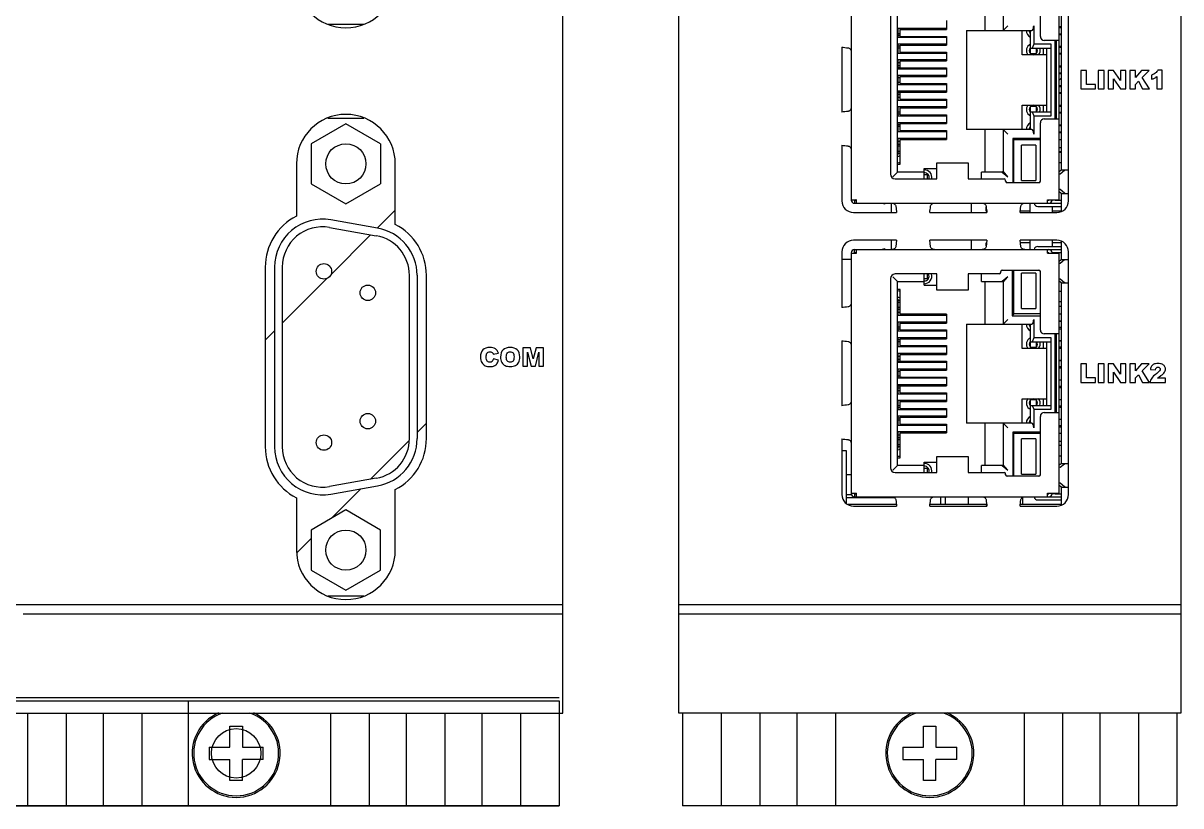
# Model space of a CAD drawing. Header units: millimetres. Extents: x 33 to 632, y -490 to 20.
# Drawn here: x 86.3 to 161.3, y -270 to -219.3 of the extents above; entities that cross this region are included whole.
import ezdxf

# ---------------------------------------------------------------- set-up
doc = ezdxf.new("R2010")
doc.units = ezdxf.units.MM
for name, color, linetype in [('02___PRT_ALL_AXES', 7, 'Continuous'), ('03___PRT_ALL_CURVES', 7, 'Continuous'), ('ECAD_DIPTRONICS_EMR-08', 7, 'Continuous'), ('ECAD_PULSE_HX5401NL', 7, 'Continuous'), ('ECAD_SAMTEC_TSW-102-08-L-S-RA', 7, 'Continuous'), ('ECAD_TE_1734099-5', 7, 'Continuous')]:
    doc.layers.add(name, color=color, linetype=linetype)

# ---------------------------------------------------------------- blocks, each defined once
blk = doc.blocks.new('MOD_MPU710')
at = {"linetype": 'Continuous'}
for p, q in [((81.25, 6), (81.25, 124)), ((66.031, 50.6), (68.369, 50.6)), ((66.031, 44.5), (68.369, 44.5)), ((67.2, 44.148), (64.95, 42.849)), ((69.45, 42.849), (67.2, 44.148)), ((64.95, 42.849), (64.95, 40.251)), ((69.45, 42.849), (69.45, 40.251)), ((64, 41.55), (64, 38.164)), ((70.4, 37.63), (70.4, 41.55)), ((64.95, 40.251), (67.2, 38.952)), ((67.2, 38.952), (69.45, 40.251)), ((69.243, 37.399), (70.4, 38.555)), ((69.253, 37.389), (66.223, 37.923)), ((66.136, 37.431), (69.166, 36.896)), ((66.24, 34.395), (68.805, 36.96)), ((61.985, 34.87), (61.985, 23.23)), ((62.585, 34.87), (62.585, 23.23)), ((63.085, 34.87), (63.085, 23.23)), ((63.085, 31.24), (65.976, 34.131)), ((71.315, 23.764), (71.315, 34.336)), ((71.815, 34.336), (71.815, 23.764)), ((72.415, 23.764), (72.415, 34.336)), ((61.985, 30.14), (62.585, 30.74)), ((76.743, 29.224), (77.071, 29.297)), ((79.142, 29.65), (78.655, 29.65)), ((78.655, 29.65), (78.655, 28.45)), ((78.958, 28.45), (78.958, 29.365)), ((78.958, 29.365), (79.192, 28.45)), ((79.33, 28.92), (79.142, 29.65)), ((79.517, 29.65), (79.33, 28.92)), ((79.467, 28.45), (79.701, 29.365)), ((80.004, 29.65), (79.517, 29.65)), ((79.701, 29.365), (79.701, 28.45)), ((80.004, 28.45), (80.004, 29.65)), ((77.082, 28.843), (76.757, 28.941)), ((78.655, 28.45), (78.958, 28.45)), ((79.192, 28.45), (79.467, 28.45)), ((79.701, 28.45), (80.004, 28.45)), ((71.815, 24.165), (72.415, 24.765)), ((68.787, 21.137), (71.304, 23.654)), ((69.166, 21.204), (66.136, 20.669)), ((66.223, 20.177), (69.253, 20.711)), ((66.249, 18.599), (68.17, 20.52)), ((70.4, 16.55), (70.4, 20.47)), ((64, 19.936), (64, 16.55)), ((67.2, 19.148), (64.95, 17.849)), ((69.45, 17.849), (67.2, 19.148)), ((64.023, 16.373), (64.95, 17.3)), ((64.95, 17.849), (64.95, 15.251)), ((69.45, 15.251), (69.45, 17.849)), ((64.95, 15.251), (67.2, 13.952)), ((67.2, 13.952), (69.45, 15.251)), ((66.031, 13.6), (68.369, 13.6)), ((66.173, 13.541), (66.232, 13.6)), ((81.25, 13), (45.75, 13)), ((81.25, 12.4), (46.312, 12.4)), ((81, 7), (0, 7)), ((0, 6.8), (81, 6.8)), ((57, 6.8), (57, 0)), ((81, 6.8), (81, 0)), ((7.4, 6), (81.25, 6)), ((46.6, 6), (46.6, 0)), ((49.1, 6), (49.1, 0)), ((51.5, 6), (51.5, 0)), ((54, 6), (54, 0)), ((66.2, 6), (66.2, 0)), ((68.7, 6), (68.7, 0)), ((71.1, 6), (71.1, 0)), ((73.6, 6), (73.6, 0)), ((76, 6), (76, 0)), ((78.5, 6), (78.5, 0)), ((81, 6), (81, 0)), ((59.7, 5.15), (60.5, 5.15)), ((59.7, 3.8), (59.7, 5.15)), ((60.5, 5.15), (60.5, 3.8)), ((58.35, 3.8), (59.7, 3.8)), ((58.35, 3.8), (58.35, 3)), ((60.5, 3.8), (61.85, 3.8)), ((61.85, 3), (61.85, 3.8)), ((58.35, 3), (59.7, 3)), ((59.7, 1.65), (59.7, 3)), ((61.85, 3), (60.5, 3)), ((60.5, 1.65), (60.5, 3)), ((60.5, 1.65), (59.7, 1.65)), ((81, 0), (0, 0)), ((34.4, 0), (81, 0))]:
    blk.add_line(p, q, dxfattribs=at)
for centre, radius in [((67.2, 41.55), 1.3), ((65.78, 34.59), 0.5), ((68.62, 33.205), 0.5), ((68.62, 24.895), 0.5), ((65.78, 23.51), 0.5), ((67.2, 16.55), 1.3), ((60.1, 3.4), 1.6)]:
    blk.add_circle(centre, radius, dxfattribs=at)
for centre, radius, start, end in [((67.2, 53.55), 3.2, 180, 0), ((67.2, 41.55), 3.2, 0, 180), ((65.685, 34.87), 3.7, 117.09102, 180), ((65.685, 34.87), 3.1, 80, 180), ((65.685, 34.87), 2.6, 80, 180), ((68.715, 34.336), 3.7, 0, 62.90898), ((68.715, 34.336), 2.6, 0, 80), ((68.715, 34.336), 3.1, 0, 80), ((68.715, 23.764), 2.6, 280, 360), ((68.715, 23.764), 3.1, 280, 360), ((68.715, 23.764), 3.7, 297.09102, 0), ((65.685, 23.23), 3.7, 180, 242.90898), ((65.685, 23.23), 3.1, 180, 280), ((65.685, 23.23), 2.6, 180, 280), ((67.2, 16.55), 3.2, 180, 0), ((60.1, 3.4), 2.85, 113.72033, 66.27967), ((60.1, 3.4), 2.75, 108.83959, 71.16041)]:
    blk.add_arc(centre, radius, start, end, dxfattribs=at)
for points in [[(76.073, 29.51), (75.967, 29.404), (75.915, 29.251), (75.915, 29.052)], [(76.522, 29.67), (76.328, 29.67), (76.179, 29.616), (76.073, 29.51)], [(76.287, 29.055), (76.287, 29.162), (76.303, 29.241), (76.337, 29.292)], [(76.337, 29.292), (76.382, 29.359), (76.446, 29.393), (76.531, 29.393)], [(76.877, 29.579), (76.791, 29.639), (76.672, 29.67), (76.522, 29.67)], [(76.531, 29.393), (76.567, 29.393), (76.601, 29.385), (76.631, 29.37)], [(76.631, 29.37), (76.661, 29.355), (76.686, 29.332), (76.707, 29.304)], [(76.707, 29.304), (76.72, 29.287), (76.732, 29.26), (76.743, 29.224)], [(77.071, 29.297), (77.028, 29.423), (76.964, 29.517), (76.877, 29.579)], [(77.379, 29.507), (77.27, 29.397), (77.216, 29.245), (77.216, 29.049)], [(77.835, 29.67), (77.641, 29.67), (77.488, 29.616), (77.379, 29.507)], [(77.586, 29.048), (77.586, 29.17), (77.609, 29.257), (77.654, 29.31)], [(77.654, 29.31), (77.699, 29.363), (77.759, 29.39), (77.835, 29.39)], [(78.297, 29.509), (78.189, 29.616), (78.035, 29.67), (77.835, 29.67)], [(77.835, 29.39), (77.912, 29.39), (77.974, 29.364), (78.02, 29.311)], [(78.02, 29.311), (78.065, 29.259), (78.088, 29.177), (78.088, 29.064)], [(78.459, 29.059), (78.459, 29.252), (78.405, 29.402), (78.297, 29.509)], [(75.915, 29.052), (75.915, 28.903), (75.944, 28.782), (76.005, 28.686)], [(76.005, 28.686), (76.065, 28.591), (76.136, 28.524), (76.219, 28.486)], [(76.219, 28.486), (76.301, 28.449), (76.408, 28.43), (76.539, 28.43)], [(76.347, 28.781), (76.306, 28.831), (76.287, 28.922), (76.287, 29.055)], [(76.517, 28.708), (76.444, 28.708), (76.387, 28.732), (76.347, 28.781)], [(76.678, 28.767), (76.642, 28.727), (76.588, 28.708), (76.517, 28.708)], [(76.757, 28.941), (76.741, 28.865), (76.714, 28.807), (76.678, 28.767)], [(76.804, 28.476), (76.874, 28.507), (76.932, 28.553), (76.979, 28.615)], [(76.979, 28.615), (77.026, 28.675), (77.06, 28.751), (77.082, 28.843)], [(77.216, 29.049), (77.216, 28.908), (77.243, 28.792), (77.298, 28.699)], [(77.298, 28.699), (77.353, 28.606), (77.425, 28.537), (77.513, 28.494)], [(77.513, 28.494), (77.602, 28.451), (77.714, 28.43), (77.85, 28.43)], [(77.653, 28.786), (77.609, 28.839), (77.586, 28.926), (77.586, 29.048)], [(77.838, 28.707), (77.76, 28.707), (77.699, 28.733), (77.653, 28.786)], [(78.023, 28.785), (77.979, 28.732), (77.917, 28.707), (77.838, 28.707)], [(77.85, 28.43), (77.983, 28.43), (78.094, 28.454), (78.183, 28.504)], [(78.088, 29.064), (78.088, 28.93), (78.066, 28.836), (78.023, 28.785)], [(78.183, 28.504), (78.272, 28.554), (78.34, 28.624), (78.388, 28.714)], [(78.388, 28.714), (78.435, 28.804), (78.459, 28.918), (78.459, 29.059)], [(76.539, 28.43), (76.646, 28.43), (76.734, 28.445), (76.804, 28.476)]]:
    blk.add_open_spline(points, degree=3, dxfattribs=at)
blk = doc.blocks.new('MOD_CCU702')
at = {"color": 7, "linetype": 'Continuous'}
for p, q in [((-0.25, 6), (-0.25, 91.8)), ((32.25, 91.8), (32.25, 6)), ((10.912, 54.799), (10.912, 39.203)), ((24.374, 39.229), (24.374, 54.773)), ((24.974, 39.15), (24.974, 54.852)), ((23.155, 49.795), (23.155, 53.575)), ((13.452, 53.121), (13.452, 40.881)), ((17.083, 50.31), (13.908, 50.31)), ((13.959, 49.739), (13.959, 50.31)), ((14.086, 50.31), (14.086, 50.247)), ((24.5, 50.41), (24.374, 50.41)), ((24.5, 50.351), (24.374, 50.351)), ((13.908, 49.739), (17.083, 49.739)), ((14.086, 49.974), (13.959, 49.974)), ((22.497, 50.177), (22.497, 49.951)), ((22.497, 49.951), (22.52, 49.951)), ((24.374, 49.541), (23.409, 49.541)), ((24.171, 49.541), (24.171, 44.461)), ((24.5, 49.951), (24.374, 49.951)), ((24.5, 49.91), (24.374, 49.91)), ((10.312, 49.105), (10.312, 44.897)), ((17.083, 49.294), (13.908, 49.294)), ((13.908, 48.723), (17.083, 48.723)), ((13.959, 48.723), (13.959, 49.294)), ((13.959, 49.059), (14.086, 49.059)), ((14.086, 48.786), (14.086, 48.723)), ((22.52, 49.081), (22.497, 49.081)), ((22.497, 49.081), (22.497, 48.681)), ((22.897, 48.681), (22.897, 49.034)), ((23.332, 49.034), (23.332, 48.602)), ((24.171, 49.14), (24.119, 49.14)), ((24.171, 49.081), (24.119, 49.081)), ((24.5, 49.14), (24.374, 49.14)), ((24.5, 49.081), (24.374, 49.081)), ((17.083, 48.278), (13.908, 48.278)), ((13.959, 47.707), (13.959, 48.278)), ((22.497, 48.681), (22.897, 48.681)), ((24.171, 48.681), (24.119, 48.681)), ((24.171, 48.64), (24.119, 48.64)), ((24.5, 48.681), (24.374, 48.681)), ((24.5, 48.64), (24.374, 48.64)), ((13.908, 47.707), (17.083, 47.707)), ((17.083, 47.262), (13.908, 47.262)), ((13.959, 47.789), (14.086, 47.789)), ((13.959, 46.691), (13.959, 47.262)), ((14.086, 47.77), (14.086, 47.707)), ((24.171, 47.87), (24.119, 47.87)), ((24.171, 47.811), (24.119, 47.811)), ((24.171, 47.411), (24.119, 47.411)), ((24.171, 47.37), (24.119, 47.37)), ((24.5, 47.87), (24.374, 47.87)), ((24.5, 47.811), (24.374, 47.811)), ((24.5, 47.411), (24.374, 47.411)), ((24.5, 47.37), (24.374, 47.37)), ((13.908, 46.691), (17.083, 46.691)), ((24.171, 46.6), (24.119, 46.6)), ((24.171, 46.541), (24.119, 46.541)), ((24.5, 46.6), (24.374, 46.6)), ((24.5, 46.541), (24.374, 46.541)), ((17.083, 46.246), (13.908, 46.246)), ((13.959, 45.675), (13.959, 46.246)), ((14.086, 46.164), (13.959, 46.164)), ((14.086, 46.246), (14.086, 46.183)), ((24.171, 46.141), (24.119, 46.141)), ((24.171, 46.1), (24.119, 46.1)), ((24.5, 46.141), (24.374, 46.141)), ((24.5, 46.1), (24.374, 46.1)), ((13.908, 45.675), (17.083, 45.675)), ((17.083, 45.23), (13.908, 45.23)), ((13.959, 44.659), (13.959, 45.23)), ((14.086, 45.23), (14.086, 45.167)), ((22.897, 45.271), (22.497, 45.271)), ((22.497, 45.271), (22.497, 44.871)), ((22.897, 44.919), (22.897, 45.271)), ((23.332, 45.351), (23.332, 44.919)), ((24.171, 45.33), (24.119, 45.33)), ((24.171, 45.271), (24.119, 45.271)), ((24.5, 45.33), (24.374, 45.33)), ((24.5, 45.271), (24.374, 45.271)), ((13.908, 44.659), (17.083, 44.659)), ((17.083, 44.214), (13.908, 44.214)), ((14.086, 44.894), (13.959, 44.894)), ((13.959, 43.643), (13.959, 44.214)), ((22.497, 44.871), (22.52, 44.871)), ((23.409, 44.461), (24.374, 44.461)), ((24.171, 44.871), (24.119, 44.871)), ((24.171, 44.83), (24.119, 44.83)), ((24.5, 44.871), (24.374, 44.871)), ((24.5, 44.83), (24.374, 44.83)), ((13.908, 43.643), (17.083, 43.643)), ((13.959, 43.979), (14.086, 43.979)), ((14.086, 43.706), (14.086, 43.643)), ((22.52, 44.001), (22.497, 44.001)), ((22.497, 44.001), (22.497, 43.776)), ((23.155, 40.427), (23.155, 44.207)), ((24.5, 44.06), (24.374, 44.06)), ((24.5, 44.001), (24.374, 44.001)), ((24.5, 43.601), (24.374, 43.601)), ((24.5, 43.56), (24.374, 43.56)), ((10.312, 42.755), (10.312, 39.15)), ((17.083, 43.198), (13.908, 43.198)), ((13.959, 42.15), (13.959, 43.198)), ((21.448, 43.116), (23.155, 43.116)), ((21.448, 40.327), (21.448, 43.116)), ((22.868, 42.759), (21.928, 42.759)), ((21.928, 40.473), (21.928, 42.759)), ((22.868, 42.759), (22.868, 40.473)), ((24.374, 43.116), (24.5, 43.116)), ((13.959, 42.15), (13.908, 42.15)), ((13.959, 42.709), (14.086, 42.709)), ((14.086, 42.354), (13.959, 42.354)), ((24.374, 42.608), (24.5, 42.608)), ((24.5, 42.331), (24.374, 42.331)), ((24.5, 42.29), (24.374, 42.29)), ((16.449, 41.619), (18.481, 41.619)), ((16.449, 40.581), (16.449, 41.619)), ((18.481, 41.619), (18.481, 40.581)), ((13.752, 40.581), (16.449, 40.581)), ((15.635, 40.855), (15.826, 40.855)), ((15.826, 40.855), (15.826, 40.581)), ((18.481, 40.581), (20.805, 40.581)), ((20.905, 40.427), (20.905, 40.481)), ((21.928, 40.473), (22.868, 40.473)), ((24.504, 41.144), (24.374, 41.042)), ((24.393, 40.912), (24.412, 40.905)), ((24.412, 40.905), (24.432, 40.913)), ((24.432, 40.913), (24.728, 41.144)), ((24.545, 41.159), (24.96, 41.159)), ((23.055, 40.327), (21.005, 40.327)), ((24.374, 39.752), (24.504, 39.65)), ((24.412, 39.889), (24.393, 39.882)), ((24.432, 39.881), (24.412, 39.889)), ((24.728, 39.65), (24.432, 39.881)), ((10.912, 39.229), (11.262, 39.229)), ((11.115, 39.229), (11.115, 39)), ((11.115, 39.203), (11.262, 39.203)), ((11.115, 39), (24.5, 39)), ((11.222, 39.229), (11.224, 39.203)), ((11.262, 39), (11.262, 39.229)), ((12.918, 39), (13.09, 38.954)), ((13.09, 38.954), (13.102, 39)), ((22.5, 38.98), (22.046, 38.98)), ((22.5, 38.4), (22.5, 39)), ((23.612, 39.229), (24.374, 39.229)), ((23.612, 39), (23.612, 39.229)), ((23.612, 39.203), (23.713, 39.203)), ((23.713, 39.203), (23.713, 39.229)), ((23.917, 39.203), (23.917, 39.229)), ((24.119, 39.203), (24.5, 39.203)), ((24.545, 39.635), (24.96, 39.635)), ((11.062, 38.4), (13.853, 38.4)), ((15.997, 38.4), (19.695, 38.4)), ((19.65, 38.48), (19.65, 38.765)), ((19.65, 38.48), (19.685, 38.48)), ((21.839, 38.4), (24.224, 38.4)), ((22.5, 38.48), (21.849, 38.48)), ((22.997, 38.797), (24.5, 38.797)), ((23.94, 38.4), (23.94, 38.797)), ((24.5, 38.48), (23.94, 38.48)), ((13.853, 36.602), (11.062, 36.602)), ((11.115, 36.002), (24.5, 36.002)), ((11.115, 35.773), (11.115, 36.002)), ((11.262, 35.773), (11.262, 36.002)), ((13.09, 36.048), (12.918, 36.002)), ((13.102, 36.002), (13.09, 36.048)), ((13.853, 36.603), (13.804, 36.206)), ((16.046, 36.206), (15.997, 36.603)), ((19.695, 36.602), (15.997, 36.602)), ((19.695, 36.603), (19.646, 36.206)), ((19.675, 36.44), (19.65, 36.44)), ((19.65, 36.237), (19.65, 36.44)), ((21.888, 36.206), (21.839, 36.603)), ((24.224, 36.602), (21.839, 36.602)), ((22.5, 36.44), (21.859, 36.44)), ((22.5, 36.002), (22.5, 36.602)), ((22.997, 36.205), (24.5, 36.205)), ((23.612, 35.773), (23.612, 36.002)), ((23.94, 36.205), (23.94, 36.602)), ((24.5, 36.44), (23.94, 36.44)), ((10.312, 35.852), (10.312, 32.247)), ((10.912, 35.799), (10.912, 20.203)), ((10.912, 35.773), (11.262, 35.773)), ((11.262, 35.799), (11.115, 35.799)), ((11.224, 35.799), (11.222, 35.773)), ((23.713, 35.799), (23.612, 35.799)), ((23.612, 35.773), (24.374, 35.773)), ((23.713, 35.773), (23.713, 35.799)), ((24.5, 35.799), (23.917, 35.799)), ((23.917, 35.773), (23.917, 35.799)), ((23.94, 35.773), (23.94, 35.799)), ((24.374, 20.229), (24.374, 35.773)), ((24.374, 35.25), (24.504, 35.352)), ((24.432, 35.121), (24.728, 35.352)), ((24.545, 35.367), (24.96, 35.367)), ((24.974, 20.15), (24.974, 35.852)), ((20.589, 34.521), (20.589, 34.575)), ((20.689, 34.675), (23.055, 34.675)), ((21.448, 31.836), (21.448, 34.675)), ((22.868, 34.479), (21.928, 34.479)), ((21.928, 32.193), (21.928, 34.479)), ((22.868, 34.479), (22.868, 32.193)), ((23.155, 30.795), (23.155, 34.575)), ((24.393, 35.12), (24.412, 35.113)), ((24.412, 35.113), (24.432, 35.121)), ((13.452, 34.121), (13.452, 21.881)), ((16.449, 34.421), (13.752, 34.421)), ((15.826, 34.098), (15.635, 34.098)), ((15.826, 34.421), (15.826, 34.098)), ((16.449, 33.383), (16.449, 34.421)), ((20.489, 34.421), (18.481, 34.421)), ((18.481, 34.421), (18.481, 33.383)), ((24.504, 33.858), (24.374, 33.96)), ((24.412, 34.097), (24.393, 34.09)), ((24.432, 34.089), (24.412, 34.097)), ((24.728, 33.858), (24.432, 34.089)), ((24.545, 33.843), (24.96, 33.843)), ((18.481, 33.383), (16.449, 33.383)), ((13.908, 32.802), (13.959, 32.802)), ((13.959, 31.755), (13.959, 32.802)), ((13.959, 32.599), (14.086, 32.599)), ((14.086, 32.244), (13.959, 32.244)), ((24.5, 32.63), (24.374, 32.63)), ((24.5, 32.621), (24.374, 32.621)), ((24.374, 32.344), (24.5, 32.344)), ((13.908, 31.755), (17.083, 31.755)), ((23.155, 31.836), (21.448, 31.836)), ((21.928, 32.193), (22.868, 32.193)), ((24.374, 31.836), (24.5, 31.836)), ((17.083, 31.31), (13.908, 31.31)), ((13.908, 30.739), (17.083, 30.739)), ((13.959, 30.739), (13.959, 31.31)), ((14.086, 30.974), (13.959, 30.974)), ((14.086, 31.31), (14.086, 31.247)), ((22.497, 31.177), (22.497, 30.951)), ((22.497, 30.951), (22.52, 30.951)), ((24.5, 31.36), (24.374, 31.36)), ((24.5, 31.351), (24.374, 31.351)), ((24.5, 30.951), (24.374, 30.951)), ((24.5, 30.86), (24.374, 30.86)), ((10.312, 30.105), (10.312, 25.897)), ((17.083, 30.294), (13.908, 30.294)), ((13.959, 29.723), (13.959, 30.294)), ((13.959, 30.059), (14.086, 30.059)), ((22.52, 30.081), (22.497, 30.081)), ((22.497, 30.081), (22.497, 29.681)), ((22.897, 29.681), (22.897, 30.034)), ((23.332, 30.034), (23.332, 29.602)), ((24.374, 30.541), (23.409, 30.541)), ((24.171, 30.09), (24.119, 30.09)), ((24.171, 30.081), (24.119, 30.081)), ((24.171, 30.541), (24.171, 25.461)), ((24.5, 30.09), (24.374, 30.09)), ((24.5, 30.081), (24.374, 30.081)), ((13.908, 29.723), (17.083, 29.723)), ((17.083, 29.278), (13.908, 29.278)), ((13.959, 28.707), (13.959, 29.278)), ((14.086, 29.786), (14.086, 29.723)), ((22.497, 29.681), (22.897, 29.681)), ((24.171, 29.681), (24.119, 29.681)), ((24.171, 29.59), (24.119, 29.59)), ((24.5, 29.681), (24.374, 29.681)), ((24.5, 29.59), (24.374, 29.59)), ((13.908, 28.707), (17.083, 28.707)), ((13.959, 28.789), (14.086, 28.789)), ((14.086, 28.77), (14.086, 28.707)), ((24.171, 28.82), (24.119, 28.82)), ((24.171, 28.811), (24.119, 28.811)), ((24.5, 28.82), (24.374, 28.82)), ((24.5, 28.811), (24.374, 28.811)), ((17.083, 28.262), (13.908, 28.262)), ((13.959, 27.691), (13.959, 28.262)), ((24.171, 28.411), (24.119, 28.411)), ((24.171, 28.32), (24.119, 28.32)), ((24.5, 28.411), (24.374, 28.411)), ((24.5, 28.32), (24.374, 28.32)), ((13.908, 27.691), (17.083, 27.691)), ((17.083, 27.246), (13.908, 27.246)), ((13.959, 26.675), (13.959, 27.246)), ((14.086, 27.164), (13.959, 27.164)), ((14.086, 27.246), (14.086, 27.183)), ((24.171, 27.55), (24.119, 27.55)), ((24.171, 27.541), (24.119, 27.541)), ((24.171, 27.141), (24.119, 27.141)), ((24.171, 27.05), (24.119, 27.05)), ((24.5, 27.55), (24.374, 27.55)), ((24.5, 27.541), (24.374, 27.541)), ((24.5, 27.141), (24.374, 27.141)), ((24.5, 27.05), (24.374, 27.05)), ((13.908, 26.675), (17.083, 26.675)), ((17.083, 26.23), (13.908, 26.23)), ((13.959, 25.659), (13.959, 26.23)), ((14.086, 26.23), (14.086, 26.167)), ((22.897, 26.271), (22.497, 26.271)), ((22.497, 26.271), (22.497, 25.871)), ((22.897, 25.919), (22.897, 26.271)), ((23.332, 26.351), (23.332, 25.919)), ((24.171, 26.28), (24.119, 26.28)), ((24.171, 26.271), (24.119, 26.271)), ((24.5, 26.28), (24.374, 26.28)), ((24.5, 26.271), (24.374, 26.271)), ((13.908, 25.659), (17.083, 25.659)), ((14.086, 25.894), (13.959, 25.894)), ((22.497, 25.871), (22.52, 25.871)), ((24.171, 25.871), (24.119, 25.871)), ((24.171, 25.78), (24.119, 25.78)), ((24.5, 25.871), (24.374, 25.871)), ((24.5, 25.78), (24.374, 25.78)), ((17.083, 25.214), (13.908, 25.214)), ((13.959, 24.643), (13.959, 25.214)), ((13.959, 24.979), (14.086, 24.979)), ((22.52, 25.001), (22.497, 25.001)), ((22.497, 25.001), (22.497, 24.776)), ((23.155, 21.427), (23.155, 25.207)), ((23.409, 25.461), (24.374, 25.461)), ((24.5, 25.01), (24.374, 25.01)), ((24.5, 25.001), (24.374, 25.001)), ((13.908, 24.643), (17.083, 24.643)), ((17.083, 24.198), (13.908, 24.198)), ((13.959, 23.15), (13.959, 24.198)), ((14.086, 24.706), (14.086, 24.643)), ((21.448, 24.116), (23.155, 24.116)), ((21.448, 21.327), (21.448, 24.116)), ((24.5, 24.601), (24.374, 24.601)), ((24.5, 24.51), (24.374, 24.51)), ((24.374, 24.116), (24.5, 24.116)), ((10.312, 23.755), (10.312, 20.15)), ((13.959, 23.709), (14.086, 23.709)), ((14.086, 23.354), (13.959, 23.354)), ((22.868, 23.759), (21.928, 23.759)), ((21.928, 21.473), (21.928, 23.759)), ((22.868, 23.759), (22.868, 21.473)), ((24.374, 23.608), (24.5, 23.608)), ((24.5, 23.331), (24.374, 23.331)), ((13.959, 23.15), (13.908, 23.15)), ((16.449, 22.619), (18.481, 22.619)), ((16.449, 21.581), (16.449, 22.619)), ((18.481, 22.619), (18.481, 21.581)), ((15.635, 21.855), (15.826, 21.855)), ((15.826, 21.855), (15.826, 21.581)), ((24.504, 22.144), (24.374, 22.042)), ((24.393, 21.912), (24.412, 21.905)), ((24.412, 21.905), (24.432, 21.913)), ((24.432, 21.913), (24.728, 22.144)), ((24.545, 22.159), (24.96, 22.159)), ((13.752, 21.581), (16.449, 21.581)), ((18.481, 21.581), (20.805, 21.581)), ((20.905, 21.427), (20.905, 21.481)), ((23.055, 21.327), (21.005, 21.327)), ((21.928, 21.473), (22.868, 21.473)), ((24.374, 20.752), (24.504, 20.65)), ((24.412, 20.889), (24.393, 20.882)), ((24.432, 20.881), (24.412, 20.889)), ((24.728, 20.65), (24.432, 20.881)), ((24.545, 20.635), (24.96, 20.635)), ((10.912, 20.229), (11.262, 20.229)), ((11.115, 20.229), (11.115, 20)), ((11.115, 20.203), (11.262, 20.203)), ((11.115, 20), (24.5, 20)), ((11.222, 20.229), (11.224, 20.203)), ((11.262, 20), (11.262, 20.229)), ((12.918, 20), (13.09, 19.954)), ((13.09, 19.954), (13.102, 20)), ((17, 20), (17, 19.56)), ((18.5, 19.5), (18.5, 20)), ((22, 19.959), (22, 19.56)), ((22.997, 19.797), (24.5, 19.797)), ((23.612, 20.229), (24.374, 20.229)), ((23.612, 20), (23.612, 20.229)), ((23.612, 20.203), (23.713, 20.203)), ((23.713, 20.203), (23.713, 20.229)), ((23.917, 20.203), (23.917, 20.229)), ((24.119, 20.203), (24.5, 20.203)), ((11.062, 19.4), (13.853, 19.4)), ((15.997, 19.4), (19.695, 19.4)), ((21.839, 19.4), (24.224, 19.4)), ((32.25, 13), (-0.25, 13)), ((32.25, 12.4), (-0.25, 12.4)), ((32.25, 6), (-0.25, 6)), ((0, 6), (0, 0)), ((32, 6), (32, 0)), ((15.6, 5.15), (16.4, 5.15)), ((15.6, 3.8), (15.6, 5.15)), ((16.4, 5.15), (16.4, 3.8)), ((14.25, 3.8), (15.6, 3.8)), ((14.25, 3.8), (14.25, 3)), ((16.4, 3.8), (17.75, 3.8)), ((17.75, 3), (17.75, 3.8)), ((14.25, 3), (15.6, 3)), ((15.6, 1.65), (15.6, 3)), ((17.75, 3), (16.4, 3)), ((16.4, 1.65), (16.4, 3)), ((16.4, 1.65), (15.6, 1.65))]:
    blk.add_line(p, q, dxfattribs=at)
at = {"color": 6, "linetype": 'Continuous'}
for p, q in [((13.908, 41.02), (13.908, 52.933)), ((19.572, 52.933), (19.572, 50.177)), ((20.741, 52.882), (20.741, 50.177)), ((14.086, 50.247), (17.083, 50.247)), ((14.086, 49.802), (14.086, 50.247)), ((17.083, 50.818), (17.083, 50.247)), ((20.741, 50.177), (21.046, 50.482)), ((22.724, 50.482), (22.724, 49.288)), ((14.086, 49.802), (17.083, 49.802)), ((17.083, 49.802), (17.083, 49.231)), ((18.379, 50.177), (22.601, 50.177)), ((18.379, 50.177), (18.379, 43.776)), ((21.985, 48.602), (21.985, 50.177)), ((22.519, 49.034), (22.519, 50.177)), ((24.119, 44.461), (24.119, 49.541)), ((14.086, 49.231), (17.083, 49.231)), ((14.086, 48.786), (14.086, 49.231)), ((14.086, 48.786), (17.083, 48.786)), ((17.083, 48.786), (17.083, 48.215)), ((22.519, 49.034), (23.852, 49.034)), ((22.724, 49.288), (22.621, 49.034)), ((23.852, 49.288), (22.724, 49.288)), ((23.56, 49.034), (23.56, 44.919)), ((23.852, 44.665), (23.852, 49.288)), ((14.086, 48.215), (17.083, 48.215)), ((14.086, 47.77), (14.086, 48.215)), ((23.56, 48.602), (21.985, 48.602)), ((14.086, 47.77), (17.083, 47.77)), ((17.083, 47.77), (17.083, 47.199)), ((14.086, 47.199), (17.083, 47.199)), ((14.086, 46.754), (14.086, 47.199)), ((14.086, 46.754), (17.083, 46.754)), ((17.083, 46.754), (17.083, 46.183)), ((14.086, 46.183), (17.083, 46.183)), ((14.086, 45.738), (14.086, 46.183)), ((14.086, 45.738), (17.083, 45.738)), ((17.083, 45.738), (17.083, 45.167)), ((14.086, 45.167), (17.083, 45.167)), ((14.086, 44.722), (14.086, 45.167)), ((21.985, 45.351), (23.56, 45.351)), ((21.985, 43.776), (21.985, 45.351)), ((14.086, 44.722), (17.083, 44.722)), ((17.083, 44.722), (17.083, 44.151)), ((22.519, 44.919), (23.852, 44.919)), ((22.519, 43.776), (22.519, 44.919)), ((22.621, 44.919), (22.724, 44.665)), ((22.724, 44.665), (23.852, 44.665)), ((22.724, 44.665), (22.724, 43.471)), ((14.086, 44.151), (17.083, 44.151)), ((14.086, 43.706), (14.086, 44.151)), ((14.086, 43.706), (17.083, 43.706)), ((17.083, 43.706), (17.083, 43.135)), ((22.601, 43.776), (18.379, 43.776)), ((19.572, 43.776), (19.572, 41.02)), ((20.741, 43.776), (21.046, 43.471)), ((20.741, 43.776), (20.741, 41.071)), ((14.086, 43.135), (17.083, 43.135)), ((14.086, 41.528), (14.086, 43.135)), ((23.155, 43.188), (21.375, 43.188)), ((21.375, 43.188), (21.448, 43.115)), ((21.375, 43.188), (21.375, 40.327)), ((13.908, 41.528), (14.086, 41.528)), ((15.635, 41.249), (16.449, 41.249)), ((15.635, 40.581), (15.635, 41.249)), ((24.374, 41.642), (24.5, 41.642)), ((13.908, 41.02), (13.603, 40.715)), ((15.635, 41.02), (13.908, 41.02)), ((20.69, 41.02), (19.344, 41.02)), ((19.344, 40.581), (19.344, 41.02)), ((20.69, 41.02), (21.046, 40.715)), ((21.046, 40.715), (20.741, 41.071)), ((24.119, 39.204), (23.917, 39.204)), ((24.119, 39.229), (24.119, 39.204)), ((21.321, 34.675), (21.321, 31.711)), ((13.908, 33.933), (13.603, 34.238)), ((13.908, 33.933), (15.635, 33.933)), ((13.908, 22.02), (13.908, 33.933)), ((15.635, 33.704), (15.635, 34.421)), ((19.344, 33.933), (19.344, 34.421)), ((19.344, 33.933), (20.69, 33.933)), ((19.572, 33.933), (19.572, 31.177)), ((21.046, 34.238), (20.69, 33.933)), ((20.741, 33.882), (21.046, 34.238)), ((20.741, 33.882), (20.741, 31.177)), ((14.086, 33.425), (13.908, 33.425)), ((14.086, 31.818), (14.086, 33.425)), ((15.635, 33.704), (16.449, 33.704)), ((24.374, 33.31), (24.5, 33.31)), ((17.083, 31.818), (14.086, 31.818)), ((17.083, 31.818), (17.083, 31.247)), ((20.741, 31.177), (21.046, 31.482)), ((21.448, 31.838), (21.321, 31.711)), ((21.321, 31.711), (23.155, 31.711)), ((22.724, 31.482), (22.724, 30.288)), ((14.086, 31.247), (17.083, 31.247)), ((14.086, 30.802), (14.086, 31.247)), ((14.086, 30.802), (17.083, 30.802)), ((17.083, 30.802), (17.083, 30.231)), ((18.379, 31.177), (22.601, 31.177)), ((18.379, 31.177), (18.379, 24.776)), ((21.985, 29.602), (21.985, 31.177)), ((22.519, 30.034), (22.519, 31.177)), ((14.086, 30.231), (17.083, 30.231)), ((14.086, 29.786), (14.086, 30.231)), ((22.519, 30.034), (23.852, 30.034)), ((22.724, 30.288), (22.621, 30.034)), ((23.852, 30.288), (22.724, 30.288)), ((23.56, 30.034), (23.56, 25.919)), ((23.852, 25.665), (23.852, 30.288)), ((24.119, 25.461), (24.119, 30.541)), ((14.086, 29.786), (17.083, 29.786)), ((17.083, 29.786), (17.083, 29.215)), ((23.56, 29.602), (21.985, 29.602)), ((14.086, 29.215), (17.083, 29.215)), ((14.086, 28.77), (14.086, 29.215)), ((14.086, 28.77), (17.083, 28.77)), ((17.083, 28.77), (17.083, 28.199)), ((14.086, 28.199), (17.083, 28.199)), ((14.086, 27.754), (14.086, 28.199)), ((14.086, 27.754), (17.083, 27.754)), ((17.083, 27.754), (17.083, 27.183)), ((14.086, 27.183), (17.083, 27.183)), ((14.086, 26.738), (14.086, 27.183)), ((14.086, 26.738), (17.083, 26.738)), ((17.083, 26.738), (17.083, 26.167)), ((21.985, 26.351), (23.56, 26.351)), ((21.985, 24.776), (21.985, 26.351)), ((14.086, 26.167), (17.083, 26.167)), ((14.086, 25.722), (14.086, 26.167)), ((14.086, 25.722), (17.083, 25.722)), ((17.083, 25.722), (17.083, 25.151)), ((22.519, 25.919), (23.852, 25.919)), ((22.519, 24.776), (22.519, 25.919)), ((22.621, 25.919), (22.724, 25.665)), ((22.724, 25.665), (23.852, 25.665)), ((22.724, 25.665), (22.724, 24.471)), ((14.086, 25.151), (17.083, 25.151)), ((14.086, 24.706), (14.086, 25.151)), ((22.601, 24.776), (18.379, 24.776)), ((19.572, 24.776), (19.572, 22.02)), ((20.741, 24.776), (21.046, 24.471)), ((20.741, 24.776), (20.741, 22.071)), ((14.086, 24.706), (17.083, 24.706)), ((14.086, 24.135), (17.083, 24.135)), ((14.086, 22.528), (14.086, 24.135)), ((17.083, 24.706), (17.083, 24.135)), ((23.155, 24.188), (21.375, 24.188)), ((21.375, 24.188), (21.448, 24.115)), ((21.375, 24.188), (21.375, 21.327)), ((13.908, 22.528), (14.086, 22.528)), ((24.374, 22.642), (24.5, 22.642)), ((13.908, 22.02), (13.603, 21.715)), ((15.635, 22.02), (13.908, 22.02)), ((15.635, 22.249), (16.449, 22.249)), ((15.635, 21.581), (15.635, 22.249)), ((20.69, 22.02), (19.344, 22.02)), ((19.344, 21.581), (19.344, 22.02)), ((20.69, 22.02), (21.046, 21.715)), ((21.046, 21.715), (20.741, 22.071)), ((24.119, 20.204), (23.917, 20.204)), ((24.119, 20.229), (24.119, 20.204))]:
    blk.add_line(p, q, dxfattribs=at)
at = {"color": 2, "linetype": 'Continuous'}
for p, q in [((24.119, 46.724), (24.171, 46.776)), ((24.374, 46.979), (24.5, 47.105)), ((19.633, 19.4), (19.688, 19.455))]:
    blk.add_line(p, q, dxfattribs=at)
at = {"color": 7, "linetype": 'Continuous'}
for centre, radius, start, end in [((13.908, 50.151), 0.305, 18.21113, 31.70774), ((13.908, 50.151), 0.483, 11.46211, 19.37692), ((13.908, 50.151), 0.305, 279.82828, 305.76611), ((13.908, 50.151), 0.483, 300.80149, 313.07662), ((22.697, 50.151), 0.445, 176.70019, 246.1397), ((22.697, 50.151), 0.267, 174.50386, 221.41774), ((23.409, 49.795), 0.254, 180, 270), ((13.908, 48.881), 0.305, 54.26175, 80.16387), ((13.908, 48.881), 0.483, 46.94257, 59.25615), ((13.908, 48.881), 0.305, 328.32055, 341.76337), ((13.908, 48.881), 0.483, 340.60838, 348.54549), ((22.697, 48.881), 0.445, 113.8647, 219.31479), ((22.697, 48.881), 0.267, 138.58226, 221.41774), ((22.697, 48.881), 0.267, 318.58226, 35.13736), ((22.697, 48.881), 0.445, 320.71732, 20.17602), ((13.908, 47.611), 0.483, 68.1715, 83.80194), ((22.697, 48.881), 0.267, 228.58226, 311.41774), ((13.908, 47.611), 0.305, 54.26175, 80.16387), ((13.908, 47.611), 0.483, 300.80149, 313.07662), ((13.908, 47.611), 0.305, 18.21113, 31.70774), ((13.908, 47.611), 0.483, 11.46211, 19.37692), ((13.908, 47.611), 0.483, 276.20615, 291.83325), ((13.908, 46.341), 0.483, 68.1715, 83.80194), ((13.908, 46.341), 0.483, 46.94257, 59.25615), ((13.908, 46.341), 0.305, 279.82828, 305.76611), ((13.908, 46.341), 0.483, 276.20615, 291.83325), ((13.908, 46.341), 0.305, 328.32055, 341.76337), ((13.908, 46.341), 0.483, 340.60838, 348.54549), ((13.908, 45.071), 0.305, 18.21113, 31.70774), ((13.908, 45.071), 0.483, 11.46211, 19.37692), ((22.697, 45.071), 0.445, 140.71732, 246.1397), ((22.697, 45.071), 0.267, 138.58226, 221.41774), ((22.697, 45.071), 0.267, 48.58226, 131.41774), ((22.697, 45.071), 0.267, 324.86259, 41.41774), ((22.697, 45.071), 0.445, 339.84299, 39.31479), ((13.908, 45.071), 0.305, 279.82828, 305.76611), ((13.908, 45.071), 0.483, 300.80149, 313.07662), ((13.908, 43.801), 0.483, 46.94257, 59.25615), ((23.409, 44.207), 0.254, 90, 180), ((13.908, 43.801), 0.305, 54.26175, 80.16387), ((13.908, 43.801), 0.305, 328.32055, 341.76337), ((13.908, 43.801), 0.483, 340.60838, 348.54549), ((22.697, 43.801), 0.445, 113.8647, 183.30328), ((22.697, 43.801), 0.267, 138.58226, 185.49606), ((13.908, 42.531), 0.483, 68.1715, 83.80194), ((13.908, 42.531), 0.305, 54.26175, 80.16387), ((13.908, 42.531), 0.483, 270, 291.83325), ((13.908, 42.531), 0.305, 279.82828, 305.76611), ((14.035, 41.134), 0.483, 83.80189, 105.30383), ((13.752, 40.881), 0.3, 180, 270), ((15.648, 40.677), 0.483, 348.45853, 91.56648), ((15.648, 40.677), 0.305, 341.61717, 92.49462), ((20.805, 40.481), 0.1, 0, 90), ((21.005, 40.427), 0.1, 180, 270), ((23.055, 40.427), 0.1, 270, 0), ((11.062, 39.15), 0.75, 180, 270), ((11.115, 39.203), 0.203, 180, 270), ((22.997, 39.051), 0.254, 191.53696, 270), ((23.713, 39.203), 0.203, 270, 360), ((24.224, 39.15), 0.75, 270, 0), ((11.062, 35.852), 0.75, 90, 180), ((11.115, 35.799), 0.203, 90, 180), ((22.997, 35.951), 0.254, 90, 168.46304), ((23.713, 35.799), 0.203, 0, 90), ((24.224, 35.852), 0.75, 0, 90), ((20.489, 34.521), 0.1, 270, 0), ((20.689, 34.575), 0.1, 90, 180), ((23.055, 34.575), 0.1, 0, 90), ((13.752, 34.121), 0.3, 90, 180), ((15.648, 34.276), 0.305, 267.50159, 28.81331), ((15.648, 34.276), 0.483, 268.43641, 17.68194), ((14.035, 33.818), 0.483, 254.69622, 276.2062), ((13.908, 32.421), 0.483, 68.1715, 90), ((13.908, 32.421), 0.305, 54.26175, 80.16387), ((13.908, 32.421), 0.305, 279.82828, 305.76611), ((13.908, 32.421), 0.483, 276.20615, 291.83325), ((13.908, 31.151), 0.305, 279.82828, 305.76611), ((13.908, 31.151), 0.483, 300.80149, 313.07662), ((13.908, 31.151), 0.305, 18.21113, 31.70774), ((13.908, 31.151), 0.483, 11.46211, 19.37692), ((22.697, 31.151), 0.445, 176.70019, 246.1397), ((22.697, 31.151), 0.267, 174.50386, 221.41774), ((23.409, 30.795), 0.254, 180, 270), ((13.908, 29.881), 0.305, 54.26175, 80.16387), ((13.908, 29.881), 0.483, 46.94257, 59.25615), ((22.697, 29.881), 0.445, 113.8647, 219.31479), ((22.697, 29.881), 0.267, 138.58226, 221.41774), ((22.697, 29.881), 0.267, 318.58226, 35.13736), ((22.697, 29.881), 0.445, 320.71732, 20.17602), ((13.908, 29.881), 0.305, 328.32055, 341.76337), ((13.908, 29.881), 0.483, 340.60838, 348.54549), ((22.697, 29.881), 0.267, 228.58226, 311.41774), ((13.908, 28.611), 0.483, 68.1715, 83.80194), ((13.908, 28.611), 0.305, 54.26175, 80.16387), ((13.908, 28.611), 0.305, 18.21113, 31.70774), ((13.908, 28.611), 0.483, 11.46211, 19.37692), ((13.908, 28.611), 0.483, 276.20615, 291.83325), ((13.908, 27.341), 0.483, 68.1715, 83.80194), ((13.908, 28.611), 0.483, 300.80149, 313.07662), ((13.908, 27.341), 0.483, 46.94257, 59.25615), ((13.908, 27.341), 0.305, 279.82828, 305.76611), ((13.908, 27.341), 0.305, 328.32055, 341.76337), ((13.908, 27.341), 0.483, 340.60838, 348.54549), ((13.908, 27.341), 0.483, 276.20615, 291.83325), ((13.908, 26.071), 0.305, 18.21113, 31.70774), ((13.908, 26.071), 0.483, 11.46211, 19.37692), ((22.697, 26.071), 0.445, 140.71732, 246.1397), ((22.697, 26.071), 0.267, 138.58226, 221.41774), ((22.697, 26.071), 0.267, 48.58226, 131.41774), ((22.697, 26.071), 0.267, 324.86259, 41.41774), ((22.697, 26.071), 0.445, 339.84299, 39.31479), ((13.908, 26.071), 0.305, 279.82828, 305.76611), ((13.908, 26.071), 0.483, 300.80149, 313.07662), ((13.908, 24.801), 0.305, 54.26175, 80.16387), ((13.908, 24.801), 0.483, 46.94257, 59.25615), ((22.697, 24.801), 0.445, 113.8647, 183.30328), ((22.697, 24.801), 0.267, 138.58226, 185.49606), ((23.409, 25.207), 0.254, 90, 180), ((13.908, 23.531), 0.483, 68.1715, 83.80194), ((13.908, 24.801), 0.305, 328.32055, 341.76337), ((13.908, 24.801), 0.483, 340.60838, 348.54549), ((13.908, 23.531), 0.305, 54.26175, 80.16387), ((13.908, 23.531), 0.305, 279.82828, 305.76611), ((13.908, 23.531), 0.483, 270, 291.83325), ((14.035, 22.134), 0.483, 83.80189, 105.30383), ((13.752, 21.881), 0.3, 180, 270), ((15.648, 21.677), 0.483, 348.45853, 91.56648), ((15.648, 21.677), 0.305, 341.61717, 92.49462), ((20.805, 21.481), 0.1, 0, 90), ((21.005, 21.427), 0.1, 180, 270), ((23.055, 21.427), 0.1, 270, 0), ((11.062, 20.15), 0.75, 180, 270), ((11.115, 20.203), 0.203, 180, 270), ((17.4, 19.56), 0.4, 180, 188.85982), ((22.4, 19.56), 0.4, 180, 188.73738), ((22.997, 20.051), 0.254, 191.53696, 270), ((23.713, 20.203), 0.203, 270, 360), ((24.224, 20.15), 0.75, 270, 0), ((16, 3.4), 2.85, 113.72033, 66.27967), ((16, 3.4), 2.75, 108.83959, 71.16041)]:
    blk.add_arc(centre, radius, start, end, dxfattribs=at)
at = {"color": 6, "linetype": 'Continuous'}
for centre, start, end in [((20.69, 41.071), 270, 0), ((20.69, 33.882), 0, 90), ((20.69, 22.071), 270, 0)]:
    blk.add_arc(centre, 0.0508, start, end, dxfattribs=at)
for centre, start_param, end_param in [((22.601, 50.482), -3.141593, -1.570796), ((22.601, 43.471), -1.570796, 0), ((22.601, 31.482), -3.141593, -1.570796), ((22.601, 24.471), -1.570796, 0)]:
    blk.add_ellipse(centre, major_axis=(0, 0.305), ratio=0.404026, start_param=start_param, end_param=end_param, dxfattribs=at)
at = {"color": 7, "linetype": 'Continuous'}
for centre, major_axis, ratio, start_param, end_param in [((14.566, 49.334), (5.004, 0), 0.087489, -2.589545, -2.451113), ((14.566, 44.668), (5.004, 0), 0.087489, 2.451113, 2.589545), ((14.566, 42.984), (5.004, 0), 0.087489, -2.589545, -2.451113), ((24.545, 40.905), (0, 0.254), 0.466308, 0, 0.349066), ((24.545, 39.889), (0, 0.254), 0.466308, -3.490659, -3.141593), ((14.083, 42.654), (0, 5.004), 0.087489, -3.832073, -3.696002), ((15.767, 42.654), (0, 5.004), 0.087489, -2.587184, -2.451113), ((19.925, 42.654), (0, 5.004), 0.087489, -3.832073, -3.696002), ((21.609, 42.654), (0, 5.004), 0.087489, -2.587184, -2.451113), ((24.545, 35.113), (0, 0.254), 0.466308, 0, 0.349066), ((24.545, 34.097), (0, 0.254), 0.466308, -3.490659, -3.141593), ((14.566, 32.018), (5.004, 0), 0.087489, 2.451113, 2.589545), ((14.566, 30.334), (5.004, 0), 0.087489, -2.589545, -2.451113), ((14.566, 25.668), (5.004, 0), 0.087489, 2.451113, 2.589545), ((14.566, 23.984), (5.004, 0), 0.087489, -2.589545, -2.451113), ((24.545, 21.905), (0, 0.254), 0.466308, 0, 0.349066), ((24.545, 20.889), (0, 0.254), 0.466308, -3.490659, -3.141593), ((14.083, 23.654), (0, 5.004), 0.087489, -3.832073, -3.696002), ((15.767, 23.654), (0, 5.004), 0.087489, -2.587184, -2.451113), ((19.925, 23.654), (0, 5.004), 0.087489, -3.832073, -3.696002), ((21.609, 23.654), (0, 5.004), 0.087489, -2.587184, -2.451113)]:
    blk.add_ellipse(centre, major_axis=major_axis, ratio=ratio, start_param=start_param, end_param=end_param, dxfattribs=at)
for points, knots in [([(10.708, 49.055), (10.732, 49.053), (10.782, 49.038), (10.847, 48.985), (10.898, 48.904), (10.912, 48.837), (10.912, 48.802)], [0, 0, 0, 0, 0.204323, 0.434087, 0.700109, 1, 1, 1, 1]), ([(10.912, 45.2), (10.912, 45.165), (10.898, 45.098), (10.847, 45.017), (10.782, 44.964), (10.732, 44.949), (10.708, 44.947)], [0, 0, 0, 0, 0.299848, 0.565922, 0.795722, 1, 1, 1, 1]), ([(10.708, 42.705), (10.732, 42.703), (10.782, 42.688), (10.847, 42.635), (10.898, 42.554), (10.912, 42.487), (10.912, 42.452)], [0, 0, 0, 0, 0.204323, 0.434087, 0.700109, 1, 1, 1, 1]), ([(24.728, 41.144), (24.731, 41.146), (24.743, 41.154), (24.758, 41.159), (24.769, 41.159)], [0, 0, 0, 0, 0.273103, 1, 1, 1, 1]), ([(11.247, 39.203), (11.242, 39.203), (11.232, 39.212), (11.226, 39.222), (11.222, 39.229)], [0, 0, 0, 0, 0.400847, 1, 1, 1, 1]), ([(13.551, 39), (13.586, 39), (13.653, 38.986), (13.734, 38.936), (13.787, 38.87), (13.802, 38.82), (13.804, 38.796)], [0, 0, 0, 0, 0.299848, 0.565922, 0.795722, 1, 1, 1, 1]), ([(16.046, 38.796), (16.048, 38.82), (16.063, 38.87), (16.116, 38.936), (16.197, 38.986), (16.264, 39), (16.299, 39)], [0, 0, 0, 0, 0.204323, 0.434087, 0.700109, 1, 1, 1, 1]), ([(19.393, 39), (19.428, 39), (19.495, 38.986), (19.576, 38.936), (19.629, 38.87), (19.644, 38.82), (19.646, 38.796)], [0, 0, 0, 0, 0.299848, 0.565922, 0.795722, 1, 1, 1, 1]), ([(21.888, 38.796), (21.89, 38.82), (21.905, 38.87), (21.958, 38.936), (22.039, 38.986), (22.106, 39), (22.141, 39)], [0, 0, 0, 0, 0.204323, 0.434087, 0.700109, 1, 1, 1, 1]), ([(24.769, 39.635), (24.765, 39.635), (24.751, 39.636), (24.737, 39.643), (24.728, 39.65)], [0, 0, 0, 0, 0.235955, 1, 1, 1, 1]), ([(13.804, 36.206), (13.802, 36.182), (13.787, 36.132), (13.734, 36.066), (13.653, 36.016), (13.586, 36.002), (13.551, 36.002)], [0, 0, 0, 0, 0.204323, 0.434087, 0.700109, 1, 1, 1, 1]), ([(16.299, 36.002), (16.264, 36.002), (16.197, 36.016), (16.116, 36.066), (16.063, 36.132), (16.048, 36.182), (16.046, 36.206)], [0, 0, 0, 0, 0.299848, 0.565922, 0.795722, 1, 1, 1, 1]), ([(19.646, 36.206), (19.644, 36.182), (19.629, 36.132), (19.576, 36.066), (19.495, 36.016), (19.428, 36.002), (19.393, 36.002)], [0, 0, 0, 0, 0.204323, 0.434087, 0.700109, 1, 1, 1, 1]), ([(22.141, 36.002), (22.106, 36.002), (22.039, 36.016), (21.958, 36.066), (21.905, 36.132), (21.89, 36.182), (21.888, 36.206)], [0, 0, 0, 0, 0.299848, 0.565922, 0.795722, 1, 1, 1, 1]), ([(11.222, 35.773), (11.226, 35.78), (11.232, 35.79), (11.242, 35.799), (11.247, 35.799)], [0, 0, 0, 0, 0.599098, 1, 1, 1, 1]), ([(24.728, 35.352), (24.731, 35.354), (24.743, 35.362), (24.758, 35.367), (24.769, 35.367)], [0, 0, 0, 0, 0.273103, 1, 1, 1, 1]), ([(24.769, 33.843), (24.765, 33.843), (24.751, 33.844), (24.737, 33.851), (24.728, 33.858)], [0, 0, 0, 0, 0.235955, 1, 1, 1, 1]), ([(10.912, 32.55), (10.912, 32.515), (10.898, 32.448), (10.847, 32.367), (10.782, 32.314), (10.732, 32.299), (10.708, 32.297)], [0, 0, 0, 0, 0.299848, 0.565922, 0.795722, 1, 1, 1, 1]), ([(10.708, 30.055), (10.732, 30.053), (10.782, 30.038), (10.847, 29.985), (10.898, 29.904), (10.912, 29.837), (10.912, 29.802)], [0, 0, 0, 0, 0.204323, 0.434087, 0.700109, 1, 1, 1, 1]), ([(10.912, 26.2), (10.912, 26.165), (10.898, 26.098), (10.847, 26.017), (10.782, 25.964), (10.732, 25.949), (10.708, 25.947)], [0, 0, 0, 0, 0.299848, 0.565922, 0.795722, 1, 1, 1, 1]), ([(10.708, 23.705), (10.732, 23.703), (10.782, 23.688), (10.847, 23.635), (10.898, 23.554), (10.912, 23.487), (10.912, 23.452)], [0, 0, 0, 0, 0.204323, 0.434087, 0.700109, 1, 1, 1, 1]), ([(24.728, 22.144), (24.731, 22.146), (24.743, 22.154), (24.758, 22.159), (24.769, 22.159)], [0, 0, 0, 0, 0.273103, 1, 1, 1, 1]), ([(24.769, 20.635), (24.765, 20.635), (24.751, 20.636), (24.737, 20.643), (24.728, 20.65)], [0, 0, 0, 0, 0.235955, 1, 1, 1, 1]), ([(11.247, 20.203), (11.242, 20.203), (11.232, 20.212), (11.226, 20.222), (11.222, 20.229)], [0, 0, 0, 0, 0.400847, 1, 1, 1, 1]), ([(13.551, 20), (13.586, 20), (13.653, 19.986), (13.734, 19.936), (13.787, 19.87), (13.802, 19.82), (13.804, 19.796)], [0, 0, 0, 0, 0.299848, 0.565922, 0.795722, 1, 1, 1, 1]), ([(16.046, 19.796), (16.048, 19.82), (16.063, 19.87), (16.116, 19.936), (16.197, 19.986), (16.264, 20), (16.299, 20)], [0, 0, 0, 0, 0.204323, 0.434087, 0.700109, 1, 1, 1, 1]), ([(19.393, 20), (19.428, 20), (19.495, 19.986), (19.576, 19.936), (19.629, 19.87), (19.644, 19.82), (19.646, 19.796)], [0, 0, 0, 0, 0.299848, 0.565922, 0.795722, 1, 1, 1, 1]), ([(21.888, 19.796), (21.89, 19.82), (21.905, 19.87), (21.958, 19.936), (22.039, 19.986), (22.106, 20), (22.141, 20)], [0, 0, 0, 0, 0.204323, 0.434087, 0.700109, 1, 1, 1, 1])]:
    blk.add_open_spline(points, degree=3, knots=knots, dxfattribs=at)
at = {"layer": '02___PRT_ALL_AXES', "color": 7, "linetype": 'Continuous'}
for p, q in [((24.974, 39.15), (24.974, 54.852)), ((24.5, 52.862), (24.5, 41.144)), ((10.312, 49.105), (10.312, 44.897)), ((10.312, 42.755), (10.312, 39.15)), ((24.5, 39.654), (24.5, 38.459)), ((11.062, 38.4), (13.853, 38.4)), ((15.997, 38.4), (19.695, 38.4)), ((21.839, 38.4), (24.224, 38.4)), ((13.853, 36.602), (11.062, 36.602)), ((19.695, 36.602), (15.997, 36.602)), ((24.224, 36.602), (21.839, 36.602)), ((24.5, 36.543), (24.5, 35.352)), ((10.312, 35.852), (10.312, 32.247)), ((24.974, 20.15), (24.974, 35.852)), ((24.5, 33.862), (24.5, 22.144)), ((10.312, 30.105), (10.312, 25.897)), ((10.312, 23.755), (10.312, 20.15)), ((24.5, 20.654), (24.5, 19.459)), ((10.59, 19.95), (13.704, 19.95)), ((13.84, 19.5), (10.706, 19.5)), ((19.682, 19.5), (16.01, 19.5)), ((16.7, 20), (16.7, 19.5)), ((24.5, 19.5), (21.852, 19.5)), ((11.062, 19.4), (13.853, 19.4)), ((15.997, 19.4), (19.695, 19.4)), ((21.839, 19.4), (24.224, 19.4)), ((2.5, 6), (2.5, 0)), ((5, 6), (5, 0)), ((7.4, 6), (7.4, 0)), ((9.9, 6), (9.9, 0)), ((22.1, 6), (22.1, 0)), ((24.6, 6), (24.6, 0)), ((27, 6), (27, 0)), ((29.5, 6), (29.5, 0)), ((32, 0), (0, 0))]:
    blk.add_line(p, q, dxfattribs=at)
for centre, start, end in [((11.062, 39.15), 180, 270), ((24.224, 39.15), 270, 0), ((11.062, 35.852), 90, 180), ((24.224, 35.852), 0, 90), ((11.062, 20.15), 180, 270), ((24.224, 20.15), 270, 0)]:
    blk.add_arc(centre, 0.75, start, end, dxfattribs=at)
at = {"layer": '03___PRT_ALL_CURVES', "color": 4, "linetype": 'Continuous'}
for p, q in [((26.145, 47.601), (25.774, 47.601)), ((25.774, 47.601), (25.774, 46.401)), ((26.145, 46.696), (26.145, 47.601)), ((27.279, 47.601), (26.907, 47.601)), ((26.907, 47.601), (26.907, 46.401)), ((27.279, 46.401), (27.279, 47.601)), ((27.893, 47.601), (27.547, 47.601)), ((27.547, 47.601), (27.547, 46.401)), ((28.345, 46.936), (27.893, 47.601)), ((28.695, 47.601), (28.345, 47.601)), ((28.345, 47.601), (28.345, 46.936)), ((28.695, 46.401), (28.695, 47.601)), ((29.313, 47.601), (28.943, 47.601)), ((28.943, 47.601), (28.943, 46.401)), ((29.313, 47.148), (29.313, 47.601)), ((29.701, 47.601), (29.313, 47.148)), ((30.195, 47.601), (29.701, 47.601)), ((29.757, 47.148), (30.195, 47.601)), ((30.351, 47.3), (30.351, 47.026)), ((31.039, 47.621), (30.763, 47.621)), ((31.039, 46.401), (31.039, 47.621)), ((26.724, 46.696), (26.145, 46.696)), ((26.724, 46.401), (26.724, 46.696)), ((27.896, 47.059), (28.345, 46.401)), ((27.896, 46.401), (27.896, 47.059)), ((29.313, 46.693), (29.505, 46.894)), ((29.313, 46.401), (29.313, 46.693)), ((29.505, 46.894), (29.758, 46.401)), ((30.215, 46.401), (29.757, 47.148)), ((30.702, 47.201), (30.702, 46.401)), ((25.774, 46.401), (26.724, 46.401)), ((26.907, 46.401), (27.279, 46.401)), ((27.547, 46.401), (27.896, 46.401)), ((28.345, 46.401), (28.695, 46.401)), ((28.943, 46.401), (29.313, 46.401)), ((29.758, 46.401), (30.215, 46.401)), ((30.702, 46.401), (31.039, 46.401)), ((26.145, 28.601), (25.774, 28.601)), ((25.774, 28.601), (25.774, 27.401)), ((26.145, 27.696), (26.145, 28.601)), ((27.279, 28.601), (26.907, 28.601)), ((26.907, 28.601), (26.907, 27.401)), ((27.279, 27.401), (27.279, 28.601)), ((27.893, 28.601), (27.547, 28.601)), ((27.547, 28.601), (27.547, 27.401)), ((28.345, 27.936), (27.893, 28.601)), ((28.695, 28.601), (28.345, 28.601)), ((28.345, 28.601), (28.345, 27.936)), ((28.695, 27.401), (28.695, 28.601)), ((29.313, 28.601), (28.943, 28.601)), ((28.943, 28.601), (28.943, 27.401)), ((29.313, 28.148), (29.313, 28.601)), ((29.701, 28.601), (29.313, 28.148)), ((30.195, 28.601), (29.701, 28.601)), ((29.757, 28.148), (30.195, 28.601)), ((27.896, 28.059), (28.345, 27.401)), ((27.896, 27.401), (27.896, 28.059)), ((29.313, 27.693), (29.505, 27.894)), ((29.505, 27.894), (29.758, 27.401)), ((30.215, 27.401), (29.757, 28.148)), ((30.283, 28.238), (30.617, 28.211)), ((30.739, 27.673), (30.818, 27.745)), ((30.818, 27.745), (30.953, 27.843)), ((25.774, 27.401), (26.724, 27.401)), ((26.724, 27.696), (26.145, 27.696)), ((26.724, 27.401), (26.724, 27.696)), ((26.907, 27.401), (27.279, 27.401)), ((27.547, 27.401), (27.896, 27.401)), ((28.345, 27.401), (28.695, 27.401)), ((28.943, 27.401), (29.313, 27.401)), ((29.313, 27.401), (29.313, 27.693)), ((29.758, 27.401), (30.215, 27.401)), ((30.259, 27.401), (31.259, 27.401)), ((31.259, 27.673), (30.739, 27.673)), ((31.259, 27.401), (31.259, 27.673))]:
    blk.add_line(p, q, dxfattribs=at)
for points in [[(30.616, 47.432), (30.553, 47.38), (30.464, 47.336), (30.351, 47.3)], [(30.763, 47.621), (30.727, 47.546), (30.678, 47.482), (30.616, 47.432)], [(30.351, 47.026), (30.428, 47.049), (30.492, 47.074), (30.543, 47.1)], [(30.543, 47.1), (30.594, 47.125), (30.647, 47.159), (30.702, 47.201)], [(30.503, 28.579), (30.439, 28.551), (30.39, 28.51), (30.355, 28.458)], [(30.767, 28.621), (30.654, 28.621), (30.567, 28.607), (30.503, 28.579)], [(31.04, 28.581), (30.975, 28.608), (30.884, 28.621), (30.767, 28.621)], [(31.194, 28.458), (31.157, 28.513), (31.106, 28.554), (31.04, 28.581)], [(30.355, 28.458), (30.32, 28.405), (30.297, 28.332), (30.283, 28.238)], [(30.69, 27.988), (30.53, 27.869), (30.421, 27.766), (30.363, 27.679)], [(30.617, 28.211), (30.626, 28.278), (30.644, 28.326), (30.672, 28.353)], [(30.672, 28.353), (30.698, 28.379), (30.734, 28.393), (30.776, 28.393)], [(30.877, 28.153), (30.85, 28.116), (30.788, 28.06), (30.69, 27.988)], [(30.776, 28.393), (30.817, 28.393), (30.851, 28.38), (30.878, 28.354)], [(30.919, 28.26), (30.919, 28.226), (30.905, 28.191), (30.877, 28.153)], [(30.878, 28.354), (30.905, 28.328), (30.919, 28.296), (30.919, 28.26)], [(30.953, 27.843), (31.066, 27.922), (31.144, 27.995), (31.186, 28.062)], [(31.186, 28.062), (31.229, 28.129), (31.251, 28.198), (31.251, 28.272)], [(31.251, 28.272), (31.251, 28.341), (31.232, 28.402), (31.194, 28.458)], [(30.363, 27.679), (30.305, 27.593), (30.27, 27.499), (30.259, 27.401)]]:
    blk.add_open_spline(points, degree=3, dxfattribs=at)
at = {"layer": 'ECAD_DIPTRONICS_EMR-08', "color": 7, "linetype": 'Continuous'}
for p, q in [((13.5, 39), (13.5, 38.4)), ((13.5, 36.602), (13.5, 36.002)), ((10.312, 35.389), (10.912, 35.389))]:
    blk.add_line(p, q, dxfattribs=at)
at = {"layer": 'ECAD_PULSE_HX5401NL', "color": 7, "linetype": 'Continuous'}
for p, q in [((18.676, 39), (18.676, 38.4)), ((18.676, 36.602), (18.676, 36.002)), ((10.59, 21.447), (10.912, 21.447))]:
    blk.add_line(p, q, dxfattribs=at)
at = {"layer": 'ECAD_SAMTEC_TSW-102-08-L-S-RA', "color": 7, "linetype": 'Continuous'}
for p, q in [((10.312, 23), (10.59, 23)), ((10.59, 23), (10.59, 19.574))]:
    blk.add_line(p, q, dxfattribs=at)
at = {"layer": 'ECAD_TE_1734099-5', "color": 7, "linetype": 'Continuous'}
blk.add_line((10.59, 20.16), (10.912, 20.16), dxfattribs=at)

msp = doc.modelspace()

# ---------------------------------------------------------------- block references
for name, p in [('MOD_MPU710', (40, -270)), ('MOD_CCU702', (129, -270))]:
    msp.add_blockref(name, p)

doc.saveas('drawing.dxf')
